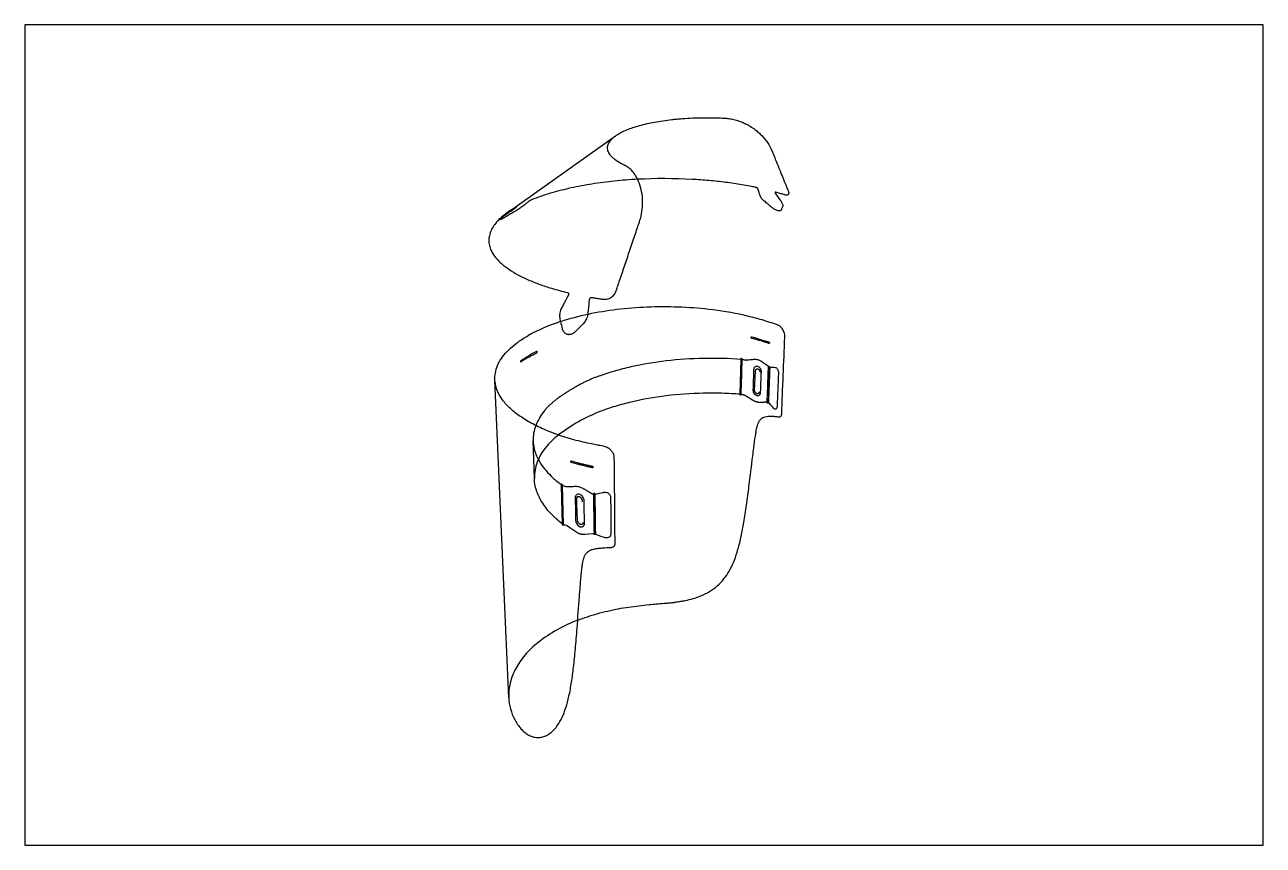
# Model space of a CAD drawing. Header units: millimetres. Extents: x 0 to 1874, y -237 to 367.
# Drawn here: x 0 to 554, y 0 to 367 of the extents above; entities that cross this region are included whole.
import ezdxf

# ---------------------------------------------------------------- set-up
doc = ezdxf.new("R2010")
doc.units = ezdxf.units.MM
doc.header["$MEASUREMENT"] = 0
doc.layers.add('Make2D$hidden$lines', color=7, linetype='Continuous', true_color=0xffffff)
doc.layers.add('Make2D$visible$lines', color=178, linetype='Continuous', true_color=0x000000)

msp = doc.modelspace()

# ---------------------------------------------------------------- linework, layer by layer
at = {"layer": 'Make2D$hidden$lines'}
for p, q in [((320.1, 217.28), (319.66, 201.56)), ((332.95, 213.88), (332.96, 213.87)), ((332.96, 213.87), (332.96, 213.86)), ((227.83, 163.84), (227.27, 180.71)), ((240.91, 143.31), (240.48, 160.82)), ((255, 156.86), (255, 156.87))]:
    msp.add_line(p, q, dxfattribs=at)
for centre, radius, start, end in [((276.29, 120.04), 119.73, 101.786, 107.8812), ((258.16, 157.37), 32.49, 126.9293, 141.6444), ((249.06, 164.02), 21.23, 140.4688, 180.1693), ((270.85, 37.83), 67.05, 110.6324, 128.0249)]:
    msp.add_arc(centre, radius, start, end, dxfattribs=at)
for points, knots in [([(274, 297.62), (270.53, 297.43), (263.7, 296.9), (253.76, 295.62), (244.41, 293.88), (236.71, 291.94), (231.33, 290.23), (228.31, 289.12), (226.92, 288.57), (226.28, 288.31), (226.01, 288.18), (225.72, 288.01), (225.49, 287.86), (225.32, 287.73), (224.92, 287.41), (224.05, 286.72), (223.2, 286.05), (222.66, 285.62), (222.47, 285.47), (222.09, 285.18), (221.43, 284.72), (220.73, 284.27), (220.18, 283.92), (219.86, 283.73), (219.34, 283.42), (218.62, 282.99), (217.66, 282.41), (216.74, 281.86), (216.08, 281.45), (215.43, 281.06), (214.8, 280.69), (213.97, 280.24), (213.33, 279.91), (212.91, 279.72), (212.69, 279.63), (212.55, 279.59), (212.48, 279.58), (212.44, 279.59), (212.43, 279.61), (212.45, 279.64), (212.47, 279.67), (212.51, 279.72), (212.82, 280.04), (213.13, 280.34), (213.5, 280.7), (213.65, 280.82), (213.87, 281), (214.19, 281.25), (214.7, 281.63), (215.5, 282.2), (217.2, 283.36), (218.71, 284.41), (219.86, 285.21), (219.94, 285.28), (219.96, 285.3), (219.97, 285.31), (219.96, 285.31), (219.95, 285.31), (219.91, 285.29), (219.64, 285.15), (218.96, 284.77), (217.6, 283.96), (216.49, 283.25), (215.82, 282.77)], [0, 0, 0, 0, 4.251867, 8.35895, 12.248978, 15.863052, 18.058918, 19.13877, 19.795483, 19.891904, 19.981364, 20.155238, 20.304319, 20.318395, 20.415316, 20.924837, 21.675915, 21.743937, 21.771257, 21.962688, 22.324491, 22.757137, 22.98687, 23.114328, 23.219428, 23.719599, 24.14899, 24.578253, 25.03051, 25.094535, 25.509434, 25.91967, 26.255243, 26.385684, 26.481272, 26.544291, 26.564681, 26.574598, 26.58242, 26.593494, 26.61035, 26.634512, 26.673084, 27.152782, 27.162948, 27.297082, 27.389178, 27.509214, 27.799054, 28.161241, 28.711121, 30.311547, 30.405894, 30.431693, 30.438377, 30.441547, 30.443396, 30.446777, 30.457174, 30.496193, 30.81523, 31.417198, 32.425627, 32.425627, 32.425627, 32.425627]), ([(320.74, 217.18), (320.93, 217.14), (321.33, 217.05), (321.74, 216.96), (322.01, 216.89), (322.13, 216.87), (322.29, 216.86), (322.42, 216.86), (322.54, 216.87), (323.34, 216.95), (324.46, 217.06), (325.56, 217.15), (325.95, 217.19), (326.07, 217.2), (326.38, 217.21), (326.94, 217.19), (327.99, 216.99), (328.87, 216.61), (329.48, 216.22), (329.9, 215.93), (330.85, 215.28), (331.8, 214.62), (332.46, 214.13), (332.57, 214.06), (332.63, 214.02), (332.67, 214)], [0, 0, 0, 0, 0.227321, 0.502813, 0.520769, 0.567148, 0.652645, 0.707238, 0.72521, 0.803968, 1.688926, 2.0983, 2.152713, 2.168943, 2.251322, 2.524415, 2.856507, 3.554075, 3.679309, 3.742425, 4.179796, 5.081277, 5.156162, 5.188588, 5.239191, 5.239191, 5.239191, 5.239191]), ([(325.87, 212.56), (325.88, 212.78), (325.96, 213.2), (326.31, 213.73), (326.85, 214.04), (327.48, 214.07), (328.11, 213.84), (328.66, 213.39), (329.08, 212.78), (329.29, 212.16), (329.32, 211.74), (329.31, 211.58), (329.31, 211.41), (329.2, 208.36), (329.1, 205.28), (328.99, 202.33), (328.98, 202.21), (328.95, 202.02), (328.88, 201.81), (328.78, 201.6), (328.65, 201.41), (328.49, 201.25), (328.25, 201.09), (327.83, 200.94), (327.15, 201.01), (326.43, 201.44), (325.87, 202.11), (325.61, 202.81), (325.57, 203.26), (325.57, 203.42), (325.67, 206.47), (325.77, 209.52), (325.87, 212.56)], [0, 0, 0, 0, 0.268924, 0.51751, 0.759385, 1.007147, 1.272683, 1.562909, 1.862635, 2.166391, 2.361312, 2.367956, 2.370974, 2.565335, 6.099367, 6.132687, 6.170247, 6.253093, 6.36388, 6.432308, 6.539819, 6.644519, 6.71206, 6.884189, 7.184939, 7.523252, 7.884315, 8.243849, 8.425373, 8.432537, 8.434923, 12.155704, 12.155704, 12.155704, 12.155704]), ([(228.43, 187.59), (228.01, 186.48), (227.39, 184.23), (227.16, 180.72), (227.63, 177.27), (228.78, 173.84), (230.59, 170.51), (233.06, 167.24), (236.16, 164.08), (238.54, 162.12), (239.83, 161.17)], [0, 0, 0, 0, 1.451634, 2.844037, 4.269064, 5.689202, 7.245669, 8.879875, 10.689969, 12.643671, 12.643671, 12.643671, 12.643671]), ([(240.25, 143.67), (239.28, 144.43), (237.45, 145.95), (234.25, 149.1), (231.05, 153.18), (228.55, 158.43), (227.89, 162.08), (227.83, 163.84)], [0, 0, 0, 0, 1.508842, 2.904662, 5.484102, 7.810468, 9.964514, 9.964514, 9.964514, 9.964514]), ([(254.23, 156.86), (254.24, 155.71), (254.33, 149.88), (254.42, 144.04), (254.5, 139.34), (254.51, 139.29), (254.53, 139.24), (254.56, 139.17), (254.62, 139.1), (254.68, 139.05), (254.7, 139.04)], [0, 0, 0, 0, 1.403826, 7.117715, 7.135157, 7.156127, 7.174707, 7.19916, 7.251748, 7.285989, 7.285989, 7.285989, 7.285989]), ([(255, 156.87), (255.01, 156.87), (255.06, 156.88), (255.49, 156.97), (256.8, 157.25), (258.08, 157.53), (259.2, 157.77), (259.91, 157.8), (261, 157.38), (261.76, 156.44), (261.92, 155.72), (261.92, 155.45), (261.97, 150.04), (262.03, 144.64), (262.09, 138.99), (261.99, 138.49), (261.55, 137.86), (260.9, 137.44), (260.25, 137.31), (259.78, 137.33), (259.5, 137.39), (259.32, 137.43), (257.92, 137.94), (256.52, 138.45), (255.15, 138.95), (255.09, 138.96)], [0, 0, 0, 0, 0.006978, 0.06752, 0.534383, 1.644685, 1.667672, 1.940897, 2.497758, 3.045159, 3.367021, 3.376072, 3.380895, 9.971731, 9.976357, 10.28681, 10.581916, 10.893336, 11.215279, 11.379675, 11.471796, 11.564585, 11.600051, 13.299217, 13.379017, 13.379017, 13.379017, 13.379017]), ([(255.09, 138.96), (255.11, 138.97), (255.16, 139), (255.24, 139.08), (255.26, 139.16), (255.26, 139.22), (255.18, 145.1), (255.09, 150.98), (255, 156.86)], [0, 0, 0, 0, 0.034397, 0.065369, 0.133582, 0.136376, 0.138474, 7.319165, 7.319165, 7.319165, 7.319165]), ([(229.54, 90.65), (228.46, 89.78), (226.44, 88), (223.69, 85.11), (221.37, 82.12), (218.88, 78.06), (217.17, 73.75), (216.41, 69.31), (216.35, 67.11), (216.39, 66.04)], [0, 0, 0, 0, 1.695605, 3.290861, 4.868444, 6.307477, 9.110299, 10.484251, 11.793323, 11.793323, 11.793323, 11.793323])]:
    msp.add_open_spline(points, degree=3, knots=knots, dxfattribs=at)
msp.add_rational_spline([(331.91, 197.99), (331.53, 197.98), (330.51, 197.94), (329.45, 197.89), (328.72, 197.85), (328.38, 197.86), (327.83, 197.91), (327.11, 198.08), (326.43, 198.33), (325.91, 198.59), (325.59, 198.77), (325.41, 198.88), (324.75, 199.3), (323.65, 199.98), (322.56, 200.64), (322.01, 200.96), (321.8, 201.08), (321.61, 201.14), (321.48, 201.18), (321.08, 201.27), (320.69, 201.37), (320.29, 201.46)], [1, 1, 1, 1, 1, 1, 1, 1, 1, 1, 1, 1, 1, 1, 1, 1, 1, 1, 1, 0.999993056163, 0.999993056163, 1], degree=3, knots=[0, 0, 0, 0, 0.467672, 1.24247, 1.294649, 1.360382, 1.658856, 1.973019, 2.255141, 2.544678, 2.684055, 2.703411, 2.801294, 3.634268, 4.29578, 4.34677, 4.417623, 4.58845, 4.58845, 4.58845, 5.083824, 5.083824, 5.083824, 5.083824], dxfattribs=at)
at = {"layer": 'Make2D$visible$lines'}
for p, q in [((215.65, 282.66), (264.07, 316.98)), ((320.42, 217.26), (319.97, 201.54)), ((320.42, 217.26), (320.74, 217.18)), ((332.96, 213.86), (332.38, 197.91)), ((216.39, 65.94), (210.18, 207.88)), ((320.29, 201.46), (319.97, 201.54)), ((239.83, 161.17), (240.11, 160.96)), ((240.11, 160.96), (240.54, 143.44)), ((240.48, 160.82), (240.48, 160.85)), ((254.35, 156.82), (254.62, 139.04)), ((240.54, 143.44), (240.25, 143.67))]:
    msp.add_line(p, q, dxfattribs=at)
msp.add_lwpolyline([(0, 0), (553.69, 0), (553.69, 366.69), (0, 366.69)], close=True, dxfattribs=at)
for points in [[(328.3, 202.66), (328.29, 202.53), (328.29, 202.53), (328.29, 202.5), (328.29, 202.49), (328.28, 202.46), (328.28, 202.43), (328.27, 202.4), (328.26, 202.36), (328.26, 202.33), (328.25, 202.29), (328.24, 202.26), (328.23, 202.23), (328.22, 202.21), (328.21, 202.18), (328.19, 202.15), (328.18, 202.13), (328.17, 202.1), (328.15, 202.07), (328.15, 202.06), (328.14, 202.05), (328.13, 202.03), (328.12, 202.02), (328.11, 202.01), (328.1, 201.99), (328.09, 201.98), (328.08, 201.96), (328.06, 201.95), (328.05, 201.94), (328.04, 201.93), (328.03, 201.92), (328.02, 201.91), (328.01, 201.9), (328, 201.89), (327.99, 201.88), (327.98, 201.87), (327.97, 201.86), (327.95, 201.85), (327.93, 201.84), (327.92, 201.83), (327.91, 201.82), (327.9, 201.82), (327.89, 201.81), (327.88, 201.81), (327.87, 201.8), (327.86, 201.8), (327.85, 201.79), (327.83, 201.79), (327.82, 201.78), (327.81, 201.78), (327.8, 201.78), (327.79, 201.77), (327.78, 201.77), (327.77, 201.76), (327.75, 201.76), (327.74, 201.76), (327.73, 201.76), (327.72, 201.75), (327.7, 201.75), (327.68, 201.75), (327.66, 201.74), (327.63, 201.74), (327.61, 201.74), (327.59, 201.74), (327.57, 201.74), (327.55, 201.74), (327.53, 201.74), (327.5, 201.75), (327.48, 201.75), (327.46, 201.75), (327.44, 201.76), (327.41, 201.76), (327.39, 201.77), (327.37, 201.77), (327.34, 201.78), (327.32, 201.79), (327.29, 201.79), (327.27, 201.8), (327.24, 201.81), (327.22, 201.82), (327.2, 201.83), (327.17, 201.84), (327.15, 201.86), (327.12, 201.87), (327.1, 201.89), (327.07, 201.9), (327.05, 201.92), (327.02, 201.93), (327, 201.95), (326.98, 201.96), (326.94, 201.99), (326.9, 202.02), (326.87, 202.05), (326.83, 202.09), (326.8, 202.12), (326.77, 202.15), (326.73, 202.19), (326.7, 202.22), (326.68, 202.25), (326.66, 202.27), (326.64, 202.3), (326.62, 202.33), (326.6, 202.35), (326.58, 202.38), (326.57, 202.41), (326.55, 202.44), (326.53, 202.47), (326.52, 202.5), (326.5, 202.53), (326.49, 202.56), (326.47, 202.58), (326.46, 202.62), (326.44, 202.65), (326.43, 202.68), (326.42, 202.71), (326.41, 202.74), (326.4, 202.77), (326.39, 202.8), (326.38, 202.83), (326.37, 202.86), (326.36, 202.9), (326.35, 202.93), (326.34, 202.97), (326.33, 203.02), (326.33, 203.06), (326.32, 203.11), (326.32, 203.14), (326.32, 203.17), (326.32, 203.21), (326.31, 203.24), (326.31, 203.27), (326.31, 203.3), (326.71, 212.05), (326.71, 212.07), (326.71, 212.1), (326.71, 212.12), (326.71, 212.15), (326.72, 212.17), (326.72, 212.2), (326.73, 212.22), (326.73, 212.25), (326.73, 212.27), (326.74, 212.29), (326.75, 212.32), (326.75, 212.34), (326.76, 212.36), (326.77, 212.38), (326.77, 212.41), (326.78, 212.43), (326.79, 212.45), (326.8, 212.47), (326.81, 212.49), (326.81, 212.51), (326.82, 212.53), (326.83, 212.55), (326.84, 212.56), (326.85, 212.58), (326.86, 212.6), (326.88, 212.62), (326.89, 212.63), (326.9, 212.65), (326.91, 212.67), (326.92, 212.68), (326.93, 212.7), (326.95, 212.71), (326.96, 212.73), (326.97, 212.74), (326.98, 212.75), (327, 212.76), (327.01, 212.78), (327.03, 212.79), (327.04, 212.8), (327.05, 212.81), (327.07, 212.82), (327.08, 212.83), (327.1, 212.84), (327.11, 212.85), (327.13, 212.86), (327.14, 212.87), (327.16, 212.88), (327.17, 212.89), (327.19, 212.9), (327.2, 212.9), (327.22, 212.91), (327.24, 212.92), (327.25, 212.92), (327.27, 212.93), (327.28, 212.93), (327.3, 212.94), (327.32, 212.94), (327.34, 212.94), (327.35, 212.95), (327.37, 212.95), (327.39, 212.95), (327.41, 212.95), (327.43, 212.96), (327.44, 212.96), (327.46, 212.96), (327.48, 212.96), (327.5, 212.96), (327.52, 212.96), (327.54, 212.96), (327.56, 212.96), (327.58, 212.95), (327.59, 212.95), (327.61, 212.95), (327.63, 212.94), (327.65, 212.94), (327.67, 212.94), (327.69, 212.93), (327.71, 212.93), (327.73, 212.92), (327.75, 212.91), (327.77, 212.91), (327.79, 212.9), (327.81, 212.89), (327.83, 212.88), (327.85, 212.88), (327.87, 212.87), (327.89, 212.86), (327.91, 212.85), (327.93, 212.84), (327.95, 212.82), (327.98, 212.81), (328, 212.8), (328.02, 212.79), (328.04, 212.77), (328.06, 212.76), (328.08, 212.74), (328.1, 212.73), (328.12, 212.71), (328.14, 212.69), (328.16, 212.68), (328.18, 212.66), (328.2, 212.64), (328.22, 212.62), (328.24, 212.6), (328.26, 212.58), (328.27, 212.56), (328.31, 212.52), (328.34, 212.48), (328.38, 212.44), (328.39, 212.42), (328.41, 212.39), (328.44, 212.35), (328.47, 212.3), (328.5, 212.25), (328.53, 212.19), (328.55, 212.14), (328.58, 212.09), (328.6, 212.04), (328.62, 211.98), (328.64, 211.92), (328.66, 211.87), (328.66, 211.84), (328.67, 211.81), (328.68, 211.76), (328.69, 211.71), (328.7, 211.66), (328.71, 211.61), (328.71, 211.58), (328.71, 211.54), (328.72, 211.5), (328.72, 211.47), (328.72, 211.42)], [(254.62, 139.04), (254.56, 139.06), (254.49, 139.07), (254.43, 139.08), (254.36, 139.09), (254.33, 139.09), (254.29, 139.1), (254.25, 139.1), (254.21, 139.1), (254.17, 139.1), (254.13, 139.1), (254.1, 139.1), (254.06, 139.1), (253.98, 139.1), (250.35, 138.83), (250.2, 138.83), (250.05, 138.82), (249.94, 138.83), (249.83, 138.83), (249.73, 138.83), (249.62, 138.84), (249.52, 138.85), (249.41, 138.86), (249.3, 138.88), (249.2, 138.89), (249.09, 138.91), (248.98, 138.93), (248.87, 138.95), (248.76, 138.98), (248.55, 139.03), (248.33, 139.09), (248.11, 139.16), (247.89, 139.24), (247.68, 139.33), (247.47, 139.42), (247.25, 139.52), (247.04, 139.63), (246.83, 139.74), (246.63, 139.86), (246.4, 140), (243.76, 141.79), (242.59, 142.61), (242.53, 142.65), (242.47, 142.69), (242.4, 142.72), (242.34, 142.76), (242.27, 142.79), (242.21, 142.82), (242.14, 142.85), (242.08, 142.87), (240.54, 143.44)]]:
    msp.add_lwpolyline(points, dxfattribs=at)
for centre, radius, start, end in [((286.03, 67.85), 230.08, 86.9294, 92.9974), ((263.26, 158.93), 78.73, 107.5448, 119.1351), ((320.42, 217.23), 0.328, 348.9994, 171.2417), ((333.52, 215.52), 1.74, 240.676, 250.8867), ((250.31, 179.1), 23.46, 140.5116, 158.7753), ((283.67, 125.27), 73.49, 111.1103, 127.786), ((331.92, 196.63), 1.37, 70.3698, 90.3897), ((254.61, 156.91), 0.391, 352.9012, 188.4674), ((254.53, 159.13), 2.31, 265.4919, 281.7744), ((254.42, 136.54), 2.51, 74.5129, 85.3766), ((254.97, 139.39), 0.441, 232.2945, 285.7816)]:
    msp.add_arc(centre, radius, start, end, dxfattribs=at)
for points, knots in [([(215.65, 282.66), (214.75, 282.01), (213.1, 280.73), (210.97, 278.64), (209.33, 276.49), (208.16, 274.27), (207.52, 272.03), (207.39, 269.75), (207.79, 267.47), (208.8, 265), (210.58, 262.41), (213.2, 259.77), (216.55, 257.23), (220.57, 254.84), (225.18, 252.61), (230.21, 250.62), (236.06, 248.7), (240.24, 247.58), (242.68, 247), (242.81, 246.95), (242.95, 246.85), (243.08, 246.67), (243.16, 246.41), (243.13, 246.16), (243.07, 246), (243.05, 245.94), (243.01, 245.86), (242.61, 245.1), (242.09, 244.1), (241.44, 242.87), (240.87, 241.77), (240.37, 240.82), (240.01, 240.13), (239.8, 239.72), (239.5, 239.04), (239.15, 237.79), (239.05, 236.54), (239.16, 235.64), (239.24, 235.27), (239.35, 234.81), (239.69, 233.28), (240.04, 231.78), (240.33, 230.56), (240.44, 230.24), (240.63, 229.82), (240.94, 229.4), (241.27, 229.07), (241.65, 228.79), (242.12, 228.54), (242.58, 228.4), (242.98, 228.34), (243.4, 228.32), (243.92, 228.36), (244.51, 228.51), (245.07, 228.75), (245.53, 229.04), (245.85, 229.3), (246.84, 230.25), (248.08, 231.46), (249.31, 232.65), (249.74, 233.06), (250.04, 233.36), (250.51, 233.93), (251.07, 234.81), (251.52, 235.82), (251.77, 236.74), (251.85, 237.3), (251.92, 238.03), (252.13, 240.19), (252.35, 242.36), (252.51, 243.99), (252.53, 244.08), (252.56, 244.19), (252.64, 244.39), (252.76, 244.53), (252.87, 244.63), (252.93, 244.67), (253.01, 244.72), (253.11, 244.76), (253.22, 244.8), (253.33, 244.82), (253.43, 244.82), (253.49, 244.81), (253.53, 244.81), (254.07, 244.72), (254.78, 244.6), (255.71, 244.46), (256.35, 244.36), (257.03, 244.26), (257.67, 244.17), (258.2, 244.09), (258.5, 244.05), (258.68, 244.03), (258.96, 243.99), (259.5, 243.97), (260.75, 244.12), (262.43, 244.84), (263.76, 246.26), (264.25, 247.32), (264.6, 248.34), (265.12, 249.9), (266.38, 253.61), (268.16, 258.9), (270.05, 264.5), (271.59, 269.07), (272.72, 272.43), (273.77, 275.55), (274.47, 277.61), (275.08, 279.41), (275.72, 281.7), (276.29, 285.44), (276.23, 289.86), (275.46, 294.08), (274.15, 297.54), (272.59, 300.16), (271.06, 301.95), (269.7, 303.04), (268.82, 303.55), (268.35, 303.78), (267.96, 303.96), (267.42, 304.23), (266.68, 304.61), (265.28, 305.4), (263.8, 306.39), (262.48, 307.59), (261.69, 308.51), (261.1, 309.44), (260.71, 310.38), (260.53, 311.33), (260.57, 312.26), (260.8, 313.19), (261.23, 314.09), (261.86, 314.99), (262.68, 315.86), (263.69, 316.72), (265.07, 317.69), (266.93, 318.73), (269.28, 319.8), (271.96, 320.79), (276.08, 322.04), (280.58, 323.04), (285.4, 323.84), (288.71, 324.27), (291.56, 324.56), (294.68, 324.83), (298.64, 325.06), (302.55, 325.16), (305.78, 325.17), (308.3, 325.14), (310.6, 325.07), (312.15, 325), (313.33, 324.93), (314.83, 324.77), (316.99, 324.38), (319.21, 323.74), (321.23, 322.97), (322.87, 322.18), (324.63, 321.17), (326.32, 320.01), (328.05, 318.59), (330, 316.69), (332.16, 314.04), (333.54, 311.6), (334.11, 310.23), (334.34, 309.66), (334.9, 308.25), (335.83, 305.95), (336.72, 303.74), (337.42, 302.01), (338.18, 300.14), (339.1, 297.85), (340.11, 295.35), (340.84, 293.53), (341.25, 292.53), (341.46, 292), (341.55, 291.69), (341.58, 291.27), (341.46, 290.91), (341.19, 290.67), (340.79, 290.56), (340.25, 290.56), (339.81, 290.65), (339.52, 290.74), (339.15, 290.86), (338.53, 291.05), (337.31, 291.41), (336.41, 291.67), (335.77, 291.85), (335.69, 291.86), (335.6, 291.87), (335.53, 291.85), (335.49, 291.83), (335.46, 291.81), (335.44, 291.78), (335.42, 291.73), (335.42, 291.64), (335.46, 291.55), (335.53, 291.45), (336.29, 290.4), (337.16, 289.17), (338.01, 287.97), (338.22, 287.67), (338.43, 287.34), (338.69, 286.86), (338.87, 286.31), (338.92, 285.92), (338.9, 285.68), (338.86, 285.53), (338.82, 285.41), (338.61, 284.95), (338.39, 284.43), (338.18, 283.95), (338.13, 283.84), (338.08, 283.75), (337.94, 283.62), (337.7, 283.53), (337.39, 283.5), (336.96, 283.54), (336.4, 283.68), (335.49, 284.04), (334.64, 284.53), (334.02, 284.99), (333.55, 285.39), (333, 285.87), (332.22, 286.53), (331.47, 287.17), (330.94, 287.61), (330.4, 288.06), (329.99, 288.44), (329.53, 288.95), (329.24, 289.33), (329, 289.7), (328.84, 290.02), (328.76, 290.23), (328.59, 290.81), (328.29, 291.83), (327.99, 292.84), (327.83, 293.38), (327.81, 293.42), (327.78, 293.48), (327.71, 293.56), (327.63, 293.64), (327.46, 293.78), (327.24, 293.9), (327.03, 293.96), (326.9, 293.99), (326.72, 294.03), (325.81, 294.22), (323.74, 294.62), (319.38, 295.41), (314.53, 296.12), (309.64, 296.7), (304.66, 297.19), (300.88, 297.47), (298.36, 297.61)], [0, 0, 0, 0, 1.35446, 2.544046, 3.643561, 4.647666, 5.590989, 6.484776, 7.415501, 8.400855, 9.724514, 11.229976, 12.941174, 14.84411, 16.937705, 19.194597, 21.454146, 24.447671, 24.486528, 24.519153, 24.619568, 24.690883, 24.794285, 24.937442, 24.992006, 25.010586, 25.018961, 25.094464, 26.062347, 26.39455, 26.793429, 27.569907, 27.705159, 27.744268, 28.13862, 28.6161, 29.320588, 29.664483, 29.713285, 29.785387, 30.241439, 31.633899, 31.659043, 31.781139, 32.039563, 32.222443, 32.421003, 32.603133, 32.79927, 33.066177, 33.188782, 33.289341, 33.58681, 33.816826, 34.033633, 34.325925, 34.481716, 34.534568, 36.012108, 36.595378, 36.623271, 36.734468, 37.120519, 37.528081, 38.002803, 38.467842, 38.681377, 38.697424, 39.366952, 41.322586, 41.362075, 41.376117, 41.42674, 41.510831, 41.629359, 41.657936, 41.684598, 41.71546, 41.773464, 41.818489, 41.862921, 41.91405, 41.932208, 41.942128, 41.955073, 42.60264, 42.82899, 43.10153, 43.398062, 43.669757, 43.889254, 44.04359, 44.044734, 44.105775, 44.396205, 44.702863, 45.634316, 46.58342, 47.033475, 47.053299, 47.896261, 49.045428, 51.834875, 54.721522, 56.265455, 57.71827, 59.0618, 60.29024, 60.377032, 61.382826, 63.183901, 64.989857, 66.758431, 68.413767, 69.481208, 70.47101, 71.284554, 71.609668, 71.707783, 71.928715, 72.119529, 72.453147, 72.947208, 74.081452, 74.624332, 75.1165, 75.563602, 75.970061, 76.35257, 76.729943, 77.10657, 77.512246, 77.951083, 78.441952, 78.971274, 79.564966, 80.506586, 81.564398, 82.723762, 83.993766, 86.814857, 88.354148, 89.96331, 90.895771, 91.85823, 93.777314, 95.750825, 96.636788, 97.717249, 98.83624, 99.441538, 99.619166, 100.27978, 101.27864, 102.301233, 103.096912, 103.921549, 104.517807, 105.577562, 106.4193, 107.256712, 108.894033, 110.589264, 110.670845, 110.698369, 111.346415, 112.525016, 113.72376, 114.25505, 114.812969, 116.179304, 117.277654, 118.103066, 118.581932, 118.59556, 118.801548, 118.96774, 119.111279, 119.246294, 119.406635, 119.607005, 119.899005, 119.956833, 119.970841, 120.382327, 120.744161, 121.521496, 121.532005, 121.556854, 121.620215, 121.636295, 121.653659, 121.672587, 121.681238, 121.69721, 121.736083, 121.794916, 121.811671, 121.887141, 123.370027, 123.652606, 123.687755, 123.822861, 124.122177, 124.363146, 124.518496, 124.603679, 124.65815, 124.700557, 124.758596, 125.283187, 125.391153, 125.396564, 125.42869, 125.519121, 125.619166, 125.739244, 125.897812, 126.15063, 126.441842, 127.086, 127.34648, 127.387814, 127.83768, 128.23857, 128.639403, 129.031377, 129.082817, 129.503289, 129.717811, 129.917716, 130.084714, 130.250334, 130.354847, 130.366303, 130.988664, 131.650803, 131.653923, 131.677993, 131.700402, 131.746848, 131.799173, 131.835132, 132.025353, 132.094093, 132.102553, 132.185744, 132.324467, 133.241108, 134.758723, 137.735266, 139.231008, 140.773213, 143.85682, 143.85682, 143.85682, 143.85682]), ([(247.22, 100.58), (250.06, 101.69), (256.05, 103.66), (265.23, 105.77), (273, 106.91), (279.81, 107.61), (284.23, 107.97), (287.77, 108.29), (289.64, 108.49), (291.48, 108.72), (293.35, 109.01), (295.85, 109.48), (299.21, 110.3), (303.22, 111.73), (307.13, 113.86), (310.5, 116.56), (313.28, 119.77), (315.55, 123.45), (317.41, 127.61), (319.01, 132.53), (320.36, 138.18), (321.58, 144.77), (322.71, 152.25), (324.02, 162.15), (325.05, 170.7), (325.99, 178.17), (326.47, 181.73), (326.9, 184.53), (327.23, 186.3), (327.61, 187.86), (328.18, 189.25), (328.79, 190.19), (329.54, 190.89), (330.51, 191.4), (331.73, 191.7), (333.21, 191.8), (334.63, 191.74), (335.73, 191.62), (336.49, 191.52), (336.9, 191.46), (337.22, 191.41), (337.45, 191.41), (337.75, 191.49), (338.02, 191.69), (338.23, 191.96), (338.35, 192.31), (338.39, 192.56), (338.86, 204.17), (339.33, 215.65), (339.8, 227.16), (339.81, 227.5), (339.77, 228.17), (339.46, 229.45), (338.74, 230.87), (337.69, 231.92), (336.94, 232.32), (336.68, 232.43), (336.57, 232.47), (336.23, 232.6), (333.66, 233.53), (328.69, 235.12), (318.78, 237.61), (306.51, 239.61), (292.08, 240.67), (278.33, 240.64), (264.87, 239.57), (256.08, 238.14), (251.84, 237.25)], [0, 0, 0, 0, 3.727101, 7.688924, 11.494062, 13.326017, 16.052692, 16.902411, 17.67051, 18.352419, 19.171424, 19.977742, 21.462999, 23.388626, 25.168033, 26.892748, 28.645293, 30.33369, 32.152557, 34.212808, 36.647998, 39.236914, 42.409213, 45.883279, 51.444106, 52.927294, 55.08276, 55.826314, 56.393589, 57.27745, 57.787137, 58.226689, 58.631617, 59.039293, 59.554915, 60.160703, 60.841296, 61.286278, 61.519435, 61.772357, 61.794509, 61.912646, 62.048067, 62.177567, 62.314034, 62.463072, 62.625116, 62.62682, 76.656584, 76.666557, 76.693456, 77.075639, 77.481073, 78.295954, 79.000095, 79.272437, 79.322307, 79.347059, 79.413339, 79.772909, 82.684619, 85.780057, 92.25488, 97.852033, 103.452548, 109.038338, 114.330508, 114.330508, 114.330508, 114.330508]), ([(216.39, 65.94), (216.46, 64.24), (216.99, 60.85), (218.85, 56.11), (221.14, 52.68), (223.09, 50.75), (224.21, 49.9), (225.31, 49.2), (226.73, 48.56), (228.51, 48.15), (230.3, 48.13), (232.07, 48.5), (233.76, 49.25), (235.37, 50.36), (236.89, 51.83), (238.61, 54.04), (240.39, 57.24), (242.05, 61.61), (243.43, 66.89), (244.52, 72.95), (245.44, 80), (246.23, 87.99), (247.09, 98.52), (247.74, 107.79), (248.37, 116.11), (248.73, 120.42), (249.09, 123.84), (249.33, 125.64), (249.59, 127.05), (249.93, 128.33), (250.37, 129.48), (251.02, 130.51), (251.85, 131.31), (252.93, 131.93), (254.34, 132.39), (256.1, 132.7), (258.27, 132.91), (260.25, 133.01), (261.6, 133.08), (262.07, 133.1), (262.15, 133.1), (262.24, 133.11), (262.37, 133.13), (262.58, 133.17), (262.83, 133.25), (263.09, 133.37), (263.32, 133.54), (263.52, 133.72), (263.69, 133.94), (263.81, 134.18), (263.88, 134.39), (263.91, 134.57), (263.92, 134.7), (263.81, 147.55), (263.7, 160.36), (263.58, 173.17), (263.57, 173.71), (263.35, 174.73), (262.54, 176.12), (261.25, 177.33), (259.9, 178.03), (258.99, 178.28), (258.65, 178.34), (258.12, 178.43), (257.47, 178.55), (256.62, 178.7), (255.36, 178.94), (252.99, 179.41), (248.12, 180.49), (241.51, 182.29), (233.99, 184.96), (227.34, 188.02), (221.74, 191.34), (217.16, 194.91), (213.62, 198.73), (211.38, 202.51), (210.27, 206.1), (210.05, 209.46), (210.66, 212.8), (212.06, 216.06), (214.24, 219.23), (217.17, 222.28), (220.78, 225.15), (223.5, 226.87), (224.94, 227.69)], [0, 0, 0, 0, 2.076529, 4.160669, 6.186084, 7.083407, 7.499251, 7.905044, 8.673378, 9.401748, 10.124861, 10.848182, 11.592267, 12.376193, 13.225122, 14.164614, 15.802306, 17.677707, 19.858245, 22.467152, 25.201675, 28.53725, 32.27286, 38.118713, 39.890426, 42.464442, 43.399212, 44.09702, 44.676671, 45.15879, 45.706459, 46.178783, 46.633085, 47.1017, 47.695928, 48.444676, 49.273267, 50.359265, 50.86669, 50.921477, 50.942427, 50.961215, 51.029375, 51.110874, 51.218448, 51.346096, 51.459261, 51.569906, 51.678968, 51.787587, 51.896823, 51.948268, 52.007716, 52.060351, 67.648962, 67.661317, 67.714217, 68.299113, 68.920076, 69.67015, 70.42409, 70.764222, 70.818622, 70.848979, 71.421626, 71.62769, 71.901633, 72.988646, 74.583356, 77.997176, 81.34643, 84.324004, 86.926366, 89.295275, 91.404078, 93.256471, 94.632622, 95.967846, 97.332225, 98.75009, 100.287464, 102.011427, 103.897817, 105.924247, 105.924247, 105.924247, 105.924247]), ([(325.04, 227.18), (324.98, 227.19), (324.84, 227.19), (324.73, 227.06), (324.7, 226.93), (324.72, 226.82), (324.77, 226.71), (324.86, 226.61), (324.94, 226.56), (325.03, 226.53), (325.85, 226.32), (326.96, 226.03), (328.34, 225.64), (329.16, 225.4), (329.94, 225.15), (330.54, 224.96), (331.05, 224.79), (331.66, 224.59), (332.18, 224.42), (332.56, 224.29), (332.66, 224.25), (332.79, 224.26), (332.9, 224.4), (332.9, 224.53), (332.89, 224.63), (332.85, 224.71), (332.81, 224.78), (332.74, 224.85), (332.68, 224.9), (332.61, 224.93), (332.1, 225.1), (331.18, 225.39), (329.96, 225.76), (328.9, 226.08), (327.82, 226.4), (326.53, 226.77), (325.57, 227.04), (325.04, 227.18)], [0, 0, 0, 0, 0.079941, 0.156064, 0.190584, 0.239486, 0.294196, 0.332326, 0.401557, 0.411108, 0.452381, 1.436708, 1.812954, 2.199114, 2.48203, 2.809085, 2.966506, 3.145865, 3.588793, 3.634594, 3.64272, 3.713019, 3.780525, 3.840952, 3.873295, 3.908041, 3.939993, 3.974703, 4.03053, 4.038945, 4.0673, 4.683853, 5.222228, 5.618165, 6.039808, 6.590964, 7.261636, 7.261636, 7.261636, 7.261636]), ([(225.26, 218.12), (225.01, 217.98), (224.5, 217.67), (223.4, 216.98), (222.55, 216.4), (221.96, 215.98), (221.92, 215.96), (221.87, 215.96), (221.82, 215.99), (221.8, 216.02), (221.77, 216.08), (221.76, 216.16), (221.76, 216.26), (221.77, 216.35), (221.8, 216.43), (221.84, 216.52), (221.88, 216.6), (221.93, 216.64), (222.15, 216.79), (222.46, 217), (222.91, 217.3), (223.52, 217.69), (224.31, 218.17), (224.96, 218.56), (225.24, 218.73)], [0, 0, 0, 0, 0.343318, 0.729998, 1.58361, 1.600257, 1.614864, 1.638643, 1.659759, 1.676077, 1.693607, 1.73506, 1.774301, 1.811117, 1.845226, 1.885914, 1.930586, 1.95103, 1.96196, 2.259933, 2.40809, 2.618465, 3.143576, 3.542258, 3.542258, 3.542258, 3.542258]), ([(225.26, 218.12), (225.78, 218.43), (226.58, 218.89), (227.8, 219.52), (228.49, 219.87), (228.92, 220.09), (228.97, 220.13), (229.04, 220.21), (229.11, 220.34), (229.13, 220.48), (229.12, 220.59), (229.1, 220.65), (229.08, 220.68), (229.06, 220.71), (229.03, 220.73), (228.97, 220.75), (228.91, 220.75), (228.77, 220.67), (228.23, 220.4), (227.01, 219.75), (225.92, 219.12), (225.24, 218.73)], [0, 0, 0, 0, 0.748768, 1.125188, 1.679776, 1.693413, 1.712047, 1.755804, 1.825784, 1.89405, 1.927482, 1.953582, 1.968408, 1.982319, 1.991494, 2.007567, 2.057035, 2.062595, 2.206743, 2.792361, 3.749937, 3.749937, 3.749937, 3.749937]), ([(256.99, 209.79), (259.22, 210.61), (263.89, 212.14), (273.78, 214.68), (287.03, 216.89), (303.55, 217.98), (314.78, 217.68), (320.42, 217.26)], [0, 0, 0, 0, 2.897342, 5.997443, 12.47641, 19.287375, 26.193194, 26.193194, 26.193194, 26.193194]), ([(319.66, 201.56), (319.67, 201.48), (319.74, 201.33), (319.93, 201.2), (320.17, 201.19), (320.28, 201.33), (320.29, 201.42), (320.44, 206.69), (320.59, 211.93), (320.74, 217.17)], [0, 0, 0, 0, 0.095173, 0.193706, 0.282213, 0.362148, 0.392928, 0.395114, 6.798473, 6.798473, 6.798473, 6.798473]), ([(333.07, 213.57), (333.07, 213.64), (333.03, 213.79), (332.88, 213.96), (332.71, 214.02), (332.58, 213.98), (332.52, 213.91), (332.49, 213.84), (332.48, 213.79), (332.48, 213.77), (332.47, 213.4), (332.4, 211.61), (332.29, 208.43), (332.11, 203.52), (331.98, 200.01), (331.91, 197.89), (331.91, 197.86), (331.92, 197.82), (331.94, 197.77), (331.97, 197.71), (332.01, 197.65), (332.05, 197.6), (332.08, 197.57), (332.11, 197.55), (332.14, 197.53), (332.19, 197.51), (332.27, 197.49), (332.35, 197.5), (332.44, 197.56), (332.48, 197.64), (332.48, 197.7), (332.48, 197.72), (332.68, 203.01), (332.87, 208.29), (333.07, 213.57)], [0, 0, 0, 0, 0.092689, 0.187279, 0.268451, 0.30343, 0.341074, 0.384193, 0.40143, 0.402393, 0.40432, 0.857515, 2.583079, 4.299114, 6.858046, 6.873776, 6.887215, 6.903738, 6.91864, 6.952923, 6.987264, 7.008686, 7.029512, 7.040641, 7.051368, 7.072682, 7.107364, 7.141677, 7.176086, 7.225606, 7.248553, 7.251695, 7.253584, 13.707697, 13.707697, 13.707697, 13.707697]), ([(332.96, 213.87), (333.06, 213.81), (333.19, 213.76), (334.02, 213.69), (334.76, 213.63), (335.6, 213.56), (335.87, 213.44), (336.22, 213.14), (336.53, 212.69), (336.77, 212.13), (336.93, 211.5), (336.97, 211.06), (336.96, 210.82), (336.77, 205.94), (336.57, 201.07), (336.37, 196.01), (336.32, 195.67), (336.15, 195.26), (335.91, 195.01), (335.63, 194.9), (335.32, 194.94), (335.03, 195.09), (334.85, 195.26), (334.32, 195.85), (333.63, 196.6), (332.95, 197.37), (332.61, 197.74), (332.49, 197.84), (332.38, 197.91)], [0, 0, 0, 0, 0.145065, 0.155716, 1.028804, 1.047036, 1.186191, 1.376581, 1.604271, 1.855185, 2.112853, 2.394691, 2.402374, 2.406717, 8.350817, 8.362865, 8.590474, 8.772727, 8.897644, 9.010855, 9.125762, 9.268238, 9.409756, 9.420886, 10.236289, 10.658274, 10.680686, 10.846057, 10.846057, 10.846057, 10.846057]), ([(319.97, 201.54), (317.19, 201.75), (311.61, 202.05), (300.51, 202.09), (286.91, 201.15), (273.79, 198.87), (263.99, 196.23), (259.41, 194.67), (257.2, 193.83)], [0, 0, 0, 0, 3.405612, 6.820958, 13.563713, 20.047083, 23.063306, 25.95466, 25.95466, 25.95466, 25.95466]), ([(244.46, 171.76), (244.39, 171.78), (244.24, 171.79), (244.12, 171.64), (244.11, 171.5), (244.13, 171.37), (244.19, 171.25), (244.29, 171.13), (244.39, 171.07), (244.49, 171.03), (245.19, 170.83), (246.17, 170.56), (247.33, 170.26), (248.11, 170.06), (248.89, 169.86), (249.8, 169.63), (251, 169.34), (252.12, 169.07), (253, 168.87), (253.4, 168.78), (253.62, 168.73), (253.8, 168.7), (253.96, 168.74), (254.08, 168.89), (254.08, 169.07), (254.01, 169.22), (253.89, 169.35), (253.78, 169.42), (253.66, 169.45), (253.09, 169.57), (252.35, 169.73), (251.47, 169.92), (250.45, 170.15), (248.95, 170.5), (246.79, 171.08), (245.29, 171.52), (244.46, 171.76)], [0, 0, 0, 0, 0.087846, 0.169142, 0.20719, 0.262605, 0.325786, 0.370051, 0.451063, 0.463122, 0.500823, 1.335411, 1.710243, 1.966496, 2.31964, 2.689333, 3.117392, 3.829266, 4.089436, 4.219842, 4.338067, 4.363125, 4.446626, 4.523831, 4.587352, 4.659519, 4.715376, 4.807086, 4.822134, 4.857505, 5.521645, 5.744236, 5.966054, 6.79072, 7.631369, 8.695139, 8.695139, 8.695139, 8.695139]), ([(240.48, 160.85), (240.48, 160.93), (240.42, 161.1), (240.25, 161.28), (240.06, 161.35), (239.92, 161.32), (239.83, 161.23), (239.82, 161.14), (239.82, 161.08), (239.88, 158.64), (239.98, 154.49), (240.11, 149.42), (240.19, 146.34), (240.23, 144.64), (240.25, 143.86), (240.26, 143.52), (240.27, 143.49), (240.27, 143.46), (240.29, 143.41), (240.32, 143.35), (240.37, 143.27), (240.43, 143.2), (240.5, 143.15), (240.55, 143.12), (240.59, 143.11), (240.63, 143.09), (240.69, 143.08), (240.76, 143.09), (240.81, 143.11), (240.85, 143.14), (240.89, 143.21), (240.91, 143.27), (240.91, 143.31)], [0, 0, 0, 0, 0.104257, 0.209398, 0.301138, 0.338944, 0.376522, 0.446877, 0.448299, 0.450432, 3.43132, 5.513255, 6.642765, 7.205917, 7.58647, 7.601042, 7.613009, 7.628352, 7.640924, 7.672508, 7.704487, 7.75725, 7.793341, 7.81351, 7.824563, 7.835883, 7.87318, 7.895662, 7.918011, 7.940245, 7.962259, 8.010942, 8.010942, 8.010942, 8.010942]), ([(240.11, 160.96), (240.52, 160.81), (241.05, 160.62), (241.61, 160.42), (241.85, 160.34), (242.02, 160.31), (242.17, 160.3), (242.26, 160.3), (242.65, 160.31), (243.83, 160.34), (245.04, 160.39), (245.96, 160.43), (246.14, 160.44), (246.51, 160.43), (247.13, 160.38), (247.94, 160.19), (248.75, 159.91), (249.32, 159.64), (249.68, 159.45), (249.81, 159.38), (249.92, 159.31), (250.48, 158.98), (251.69, 158.25), (252.92, 157.53), (253.69, 157.09), (253.85, 157), (254.02, 156.93), (254.2, 156.86), (254.31, 156.83), (254.35, 156.82)], [0, 0, 0, 0, 0.534487, 0.683018, 0.729422, 0.838013, 0.897669, 0.910017, 0.956165, 1.375448, 2.348882, 2.437308, 2.497601, 2.566095, 2.88962, 3.255561, 3.58465, 3.931545, 4.030331, 4.084535, 4.111684, 4.187646, 4.873315, 5.834648, 5.927624, 5.958242, 6.066096, 6.147253, 6.19886, 6.19886, 6.19886, 6.19886]), ([(246.07, 155.26), (246.07, 155.5), (246.12, 155.97), (246.49, 156.56), (247.08, 156.88), (247.79, 156.9), (248.51, 156.63), (249.17, 156.14), (249.69, 155.46), (249.98, 154.76), (250.05, 154.3), (250.05, 154.11), (250.05, 153.92), (250.12, 150.52), (250.18, 147.09), (250.24, 143.81), (250.23, 143.68), (250.2, 143.48), (250.15, 143.26), (250.05, 143.03), (249.92, 142.81), (249.75, 142.63), (249.5, 142.45), (249.04, 142.26), (248.26, 142.32), (247.41, 142.79), (246.72, 143.55), (246.36, 144.36), (246.28, 144.89), (246.28, 145.07), (246.21, 148.48), (246.14, 151.87), (246.07, 155.26)], [0, 0, 0, 0, 0.295322, 0.561444, 0.82003, 1.097787, 1.408245, 1.747846, 2.09531, 2.44124, 2.659812, 2.667221, 2.670586, 2.887305, 6.824108, 6.861162, 6.897679, 6.989614, 7.102638, 7.178621, 7.29358, 7.410431, 7.477156, 7.661758, 8.010234, 8.405865, 8.829624, 9.254863, 9.470784, 9.47876, 9.481417, 13.627438, 13.627438, 13.627438, 13.627438]), ([(249.55, 144.3), (249.55, 144.28), (249.55, 144.24), (249.55, 144.18), (249.55, 144.1), (249.53, 143.96), (249.49, 143.81), (249.44, 143.68), (249.39, 143.6), (249.33, 143.52), (249.27, 143.46), (249.2, 143.4), (249.12, 143.36), (249.01, 143.32), (248.9, 143.3), (248.77, 143.29), (248.59, 143.31), (248.39, 143.38), (248.19, 143.48), (248.02, 143.59), (247.8, 143.77), (247.56, 144.04), (247.34, 144.39), (247.2, 144.73), (247.13, 144.98), (247.11, 145.12), (247.11, 145.19), (247.1, 145.23), (247.1, 145.27), (247.04, 146.88), (246.93, 150.09), (246.82, 153.29), (246.76, 154.88), (246.76, 154.98), (246.76, 155.15), (246.82, 155.38), (246.89, 155.54), (246.97, 155.65), (247.05, 155.73), (247.14, 155.79), (247.25, 155.84), (247.37, 155.87), (247.54, 155.89), (247.77, 155.85), (247.99, 155.77), (248.22, 155.65), (248.44, 155.49), (248.68, 155.26), (248.88, 154.99), (249.05, 154.69), (249.16, 154.4), (249.22, 154.18), (249.24, 154.03), (249.24, 153.96), (249.25, 153.9), (249.25, 153.73), (249.26, 153.57), (249.26, 153.41)], [24.564068, 24.564068, 24.564068, 24.564068, 24.709655, 24.765735, 24.868634, 25.169715, 25.488326, 25.713926, 25.866342, 26.010307, 26.248322, 26.328213, 26.507659, 26.723266, 26.921631, 27.132493, 27.373517, 27.92376, 28.227699, 28.541637, 29.017854, 29.741241, 30.476684, 31.199674, 31.679083, 31.854942, 31.942871, 32.030801, 32.082043, 32.133286, 40.630716, 49.128147, 49.128147, 49.128147, 49.616601, 50.038854, 50.39709, 50.56083, 50.712864, 51.012796, 51.159479, 51.312012, 51.665165, 52.082056, 52.558729, 52.888103, 53.440568, 54.025497, 54.639732, 55.245426, 55.835605, 56.274582, 56.453663, 56.632744, 56.683962, 56.73518, 57.553375, 57.553375, 57.553375, 57.553375])]:
    msp.add_open_spline(points, degree=3, knots=knots, dxfattribs=at)
msp.add_rational_spline([(256.99, 209.79), (251.28, 207.7), (246.08, 205.28), (238.27, 200.34), (234.82, 197.27), (232.2, 194.02)], [1073.0136111, 1066.84756848, 1059.83606273, 1045.77323967, 1037.20246895, 1028.30307625], degree=5, dxfattribs=at)

doc.saveas('drawing.dxf')
